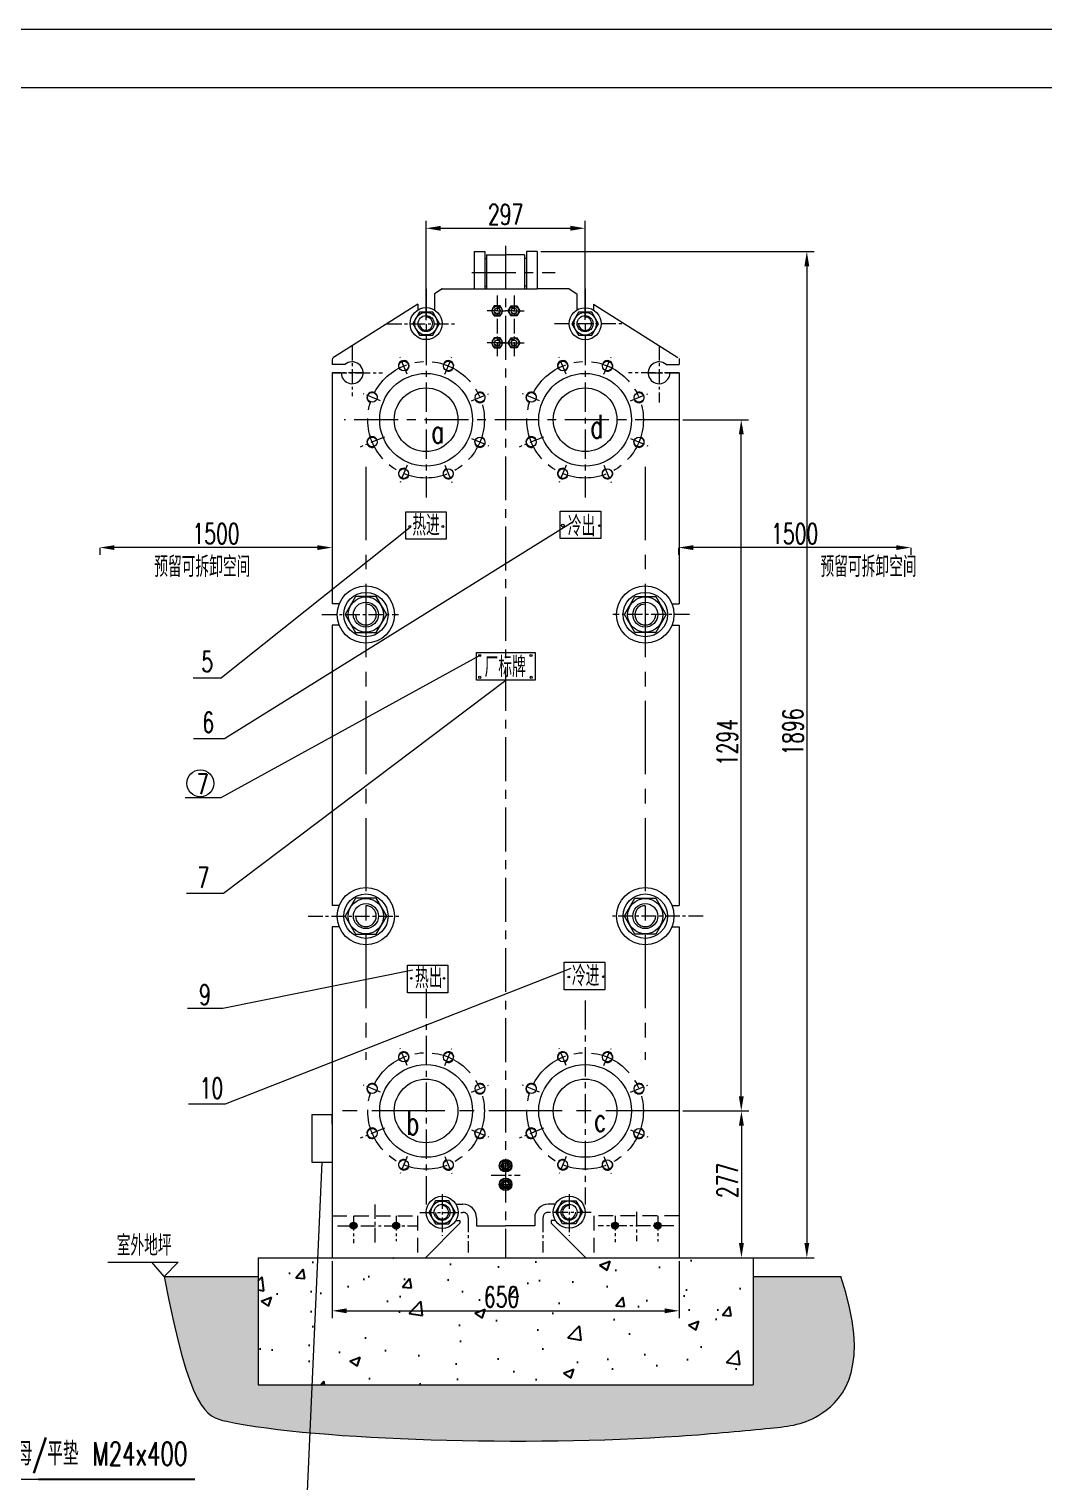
# Model space of a CAD drawing. Header units: millimetres. Extents: x 3341 to 3935, y 1079 to 1499.
# Drawn here: x 3556.7 to 3730.1, y 1250.7 to 1498.9 of the extents above; entities that cross this region are included whole.
import ezdxf

# ---------------------------------------------------------------- set-up
doc = ezdxf.new("R2010")
doc.units = ezdxf.units.MM
doc.linetypes.add('CENTERX2', pattern=[4, 2.5, -0.5, 0.5, -0.5])
doc.linetypes.add('HIDDEN', pattern=[0.375, 0.25, -0.125])
doc.layers.get('DEFPOINTS').update_dxf_attribs({"lineweight": 18})
for name, color, linetype, lineweight, true_color in [('1', 1, 'Continuous', 18, 0xff0000), ('2', 2, 'Continuous', 18, 0xffff00), ('3', 3, 'CENTERX2', 18, 0x00ff00), ('3尺寸线', 2, 'Continuous', 18, 0xffff00), ('5', 6, 'HIDDEN', 18, 0xff00ff)]:
    doc.layers.add(name, color=color, linetype=linetype, lineweight=lineweight, true_color=true_color)
doc.styles.add('HZ', font='txt.shx', dxfattribs={"width": 0.67, "bigfont": 'hztxt.shx'})
doc.styles.add('STYLE1', font='txt.shx', dxfattribs={"width": 0.67, "bigfont": 'hztxt.shx'})
doc.dimstyles.new('STANDARD$0', dxfattribs={"dimtxt": 3.5, "dimasz": 2.5, "dimexe": 1.25, "dimexo": 0.625, "dimtad": 1, "dimdec": 4, "dimdsep": 46, "dimtxsty": 'HZ', "dimcen": 2.5, "dimdle": 5, "dimadec": 0, "dimazin": 0, "dimtfac": 1, "dimtmove": 0, "dimatfit": 3, "dimfxl": 0, "dimtolj": 1, "dimlwd": -1, "dimlwe": -1, "dimarcsym": 0})

# ---------------------------------------------------------------- blocks, each defined once
blk = doc.blocks.new('*D33')
at = {"layer": '2', "color": 0, "transparency": 16777216}
for p, q in [((3644.12, 1460.89), (3690.84, 1460.89)), ((3689.59, 1458.39), (3689.59, 1291.48)), ((3668.46, 1288.98), (3690.84, 1288.98))]:
    blk.add_line(p, q, dxfattribs=at)
for points in [[(3689.17, 1458.39), (3690, 1458.39), (3689.59, 1460.89)], [(3689.17, 1291.48), (3690, 1291.48), (3689.59, 1288.98)]]:
    blk.add_solid(points, dxfattribs=at)
at = {"layer": 'DEFPOINTS', "color": 0, "transparency": 16777216}
for p in [(3643.49, 1460.89), (3667.83, 1288.98), (3689.59, 1288.98)]:
    blk.add_point(p, dxfattribs=at)
at = {"layer": '2', "color": 0, "transparency": 16777216, "insert": (3687.21, 1378.81), "char_height": 3.5, "attachment_point": 5, "rotation": 90, "style": 'HZ'}
blk.add_mtext('\\A1;1896', dxfattribs=at)
blk = doc.blocks.new('*D34')
at = {"layer": '2', "color": 0, "transparency": 16777216}
for p, q in [((3668.37, 1432.16), (3679.63, 1432.16)), ((3678.38, 1316.56), (3678.38, 1429.66)), ((3668.41, 1314.06), (3679.63, 1314.06))]:
    blk.add_line(p, q, dxfattribs=at)
for points in [[(3677.97, 1429.66), (3678.8, 1429.66), (3678.38, 1432.16)], [(3677.97, 1316.56), (3678.8, 1316.56), (3678.38, 1314.06)]]:
    blk.add_solid(points, dxfattribs=at)
at = {"layer": 'DEFPOINTS', "color": 0, "transparency": 16777216}
for p in [(3667.75, 1432.16), (3678.38, 1432.16), (3667.79, 1314.06)]:
    blk.add_point(p, dxfattribs=at)
at = {"layer": '2', "color": 0, "transparency": 16777216, "insert": (3676.01, 1377.02), "char_height": 3.5, "attachment_point": 5, "rotation": 90, "style": 'HZ'}
blk.add_mtext('\\A1;1294', dxfattribs=at)
blk = doc.blocks.new('*D58')
at = {"layer": '2', "color": 0, "transparency": 16777216}
for p, q in [((3608.47, 1288.41), (3608.47, 1278.66)), ((3667.79, 1288.41), (3667.79, 1278.66)), ((3610.97, 1279.91), (3665.29, 1279.91))]:
    blk.add_line(p, q, dxfattribs=at)
for points in [[(3610.97, 1280.32), (3610.97, 1279.49), (3608.47, 1279.91)], [(3665.29, 1280.32), (3665.29, 1279.49), (3667.79, 1279.91)]]:
    blk.add_solid(points, dxfattribs=at)
at = {"layer": 'DEFPOINTS', "color": 0, "transparency": 16777216}
for p in [(3608.47, 1289.04), (3667.79, 1289.04), (3667.79, 1279.91)]:
    blk.add_point(p, dxfattribs=at)
at = {"layer": '2', "color": 0, "transparency": 16777216, "insert": (3637.42, 1282.28), "char_height": 3.5, "attachment_point": 5, "style": 'HZ'}
blk.add_mtext('\\A1;650', dxfattribs=at)
blk = doc.blocks.new('*D46')
at = {"layer": '2', "color": 0, "transparency": 16777216}
for p, q in [((3668.37, 1314.06), (3679.66, 1314.06)), ((3678.41, 1311.56), (3678.41, 1291.48)), ((3668.42, 1288.98), (3679.66, 1288.98))]:
    blk.add_line(p, q, dxfattribs=at)
for points in [[(3677.99, 1311.56), (3678.83, 1311.56), (3678.41, 1314.06)], [(3677.99, 1291.48), (3678.83, 1291.48), (3678.41, 1288.98)]]:
    blk.add_solid(points, dxfattribs=at)
at = {"layer": 'DEFPOINTS', "color": 0, "transparency": 16777216}
for p in [(3667.75, 1314.06), (3667.79, 1288.98), (3678.41, 1288.98)]:
    blk.add_point(p, dxfattribs=at)
at = {"layer": '2', "color": 0, "transparency": 16777216, "insert": (3676.03, 1302.19), "char_height": 3.5, "attachment_point": 5, "rotation": 90, "style": 'HZ'}
blk.add_mtext('\\A1;277', dxfattribs=at)
blk = doc.blocks.new('*D54')
at = {"layer": '2', "color": 0, "transparency": 16777216}
for p, q in [((3568.78, 1410.29), (3568.78, 1409.07)), ((3605.97, 1410.32), (3571.28, 1410.32)), ((3608.47, 1410.29), (3608.47, 1409.07))]:
    blk.add_line(p, q, dxfattribs=at)
for points in [[(3571.28, 1410.73), (3571.28, 1409.9), (3568.78, 1410.32)], [(3605.97, 1410.73), (3605.97, 1409.9), (3608.47, 1410.32)]]:
    blk.add_solid(points, dxfattribs=at)
at = {"layer": 'DEFPOINTS', "color": 0, "transparency": 16777216}
for p in [(3568.78, 1410.92), (3568.78, 1410.32), (3608.47, 1410.92)]:
    blk.add_point(p, dxfattribs=at)
at = {"layer": '2', "color": 0, "transparency": 16777216, "insert": (3588.63, 1412.69), "char_height": 3.5, "attachment_point": 5, "style": 'HZ'}
blk.add_mtext('\\A1;1500', dxfattribs=at)
blk = doc.blocks.new('*D55')
at = {"layer": '2', "color": 0, "transparency": 16777216}
for p, q in [((3667.67, 1410.29), (3667.67, 1409.07)), ((3704.85, 1410.32), (3670.17, 1410.32)), ((3707.35, 1410.29), (3707.35, 1409.07))]:
    blk.add_line(p, q, dxfattribs=at)
for points in [[(3670.17, 1410.73), (3670.17, 1409.9), (3667.67, 1410.32)], [(3704.85, 1410.73), (3704.85, 1409.9), (3707.35, 1410.32)]]:
    blk.add_solid(points, dxfattribs=at)
at = {"layer": 'DEFPOINTS', "color": 0, "transparency": 16777216}
for p in [(3667.67, 1410.92), (3667.67, 1410.32), (3707.35, 1410.92)]:
    blk.add_point(p, dxfattribs=at)
at = {"layer": '2', "color": 0, "transparency": 16777216, "insert": (3687.51, 1412.69), "char_height": 3.5, "attachment_point": 5, "style": 'HZ'}
blk.add_mtext('\\A1;1500', dxfattribs=at)
blk = doc.blocks.new('*D56')
at = {"layer": '2', "color": 0, "transparency": 16777216}
for p, q in [((3624.52, 1449.2), (3624.52, 1466.13)), ((3627.02, 1464.88), (3649.2, 1464.88)), ((3651.7, 1449.21), (3651.69, 1466.13))]:
    blk.add_line(p, q, dxfattribs=at)
for points in [[(3627.02, 1465.29), (3627.02, 1464.46), (3624.52, 1464.88)], [(3649.2, 1465.3), (3649.2, 1464.47), (3651.7, 1464.88)]]:
    blk.add_solid(points, dxfattribs=at)
at = {"layer": 'DEFPOINTS', "color": 0, "transparency": 16777216}
for p in [(3651.7, 1464.88), (3624.52, 1448.58), (3651.7, 1448.58)]:
    blk.add_point(p, dxfattribs=at)
at = {"layer": '2', "color": 0, "transparency": 16777216, "insert": (3638.11, 1467.25), "char_height": 3.5, "attachment_point": 5, "rotation": 0.012, "style": 'HZ'}
blk.add_mtext('\\A1;297', dxfattribs=at)

msp = doc.modelspace()

# ---------------------------------------------------------------- hatches: boundary and pattern name
h = msp.add_hatch()
h.set_pattern_fill('AR-CONC', color=256, scale=0.1, style=0)
h.set_pattern_definition([(50, (3827.877, 645.476), (18.21847, -1.5939), [1.905, -20.955]), (355, (3827.877, 645.476), (-3.5243, 19.10566), [1.524, -16.764]), (100.451, (3829.395, 645.343), (14.69425, 17.51167), [1.619, -17.809]), (46.1842, (3827.877, 650.556), (27.1079, -4.2042), [2.8575, -31.4325]), (96.6356, (3830.136, 650.205), (23.7404, 24.7426), [2.4285, -26.7135]), (351.184, (3827.877, 650.556), (23.7405, 24.7425), [2.286, -25.146]), (21, (3830.417, 649.286), (15.1615, -10.22655), [1.905, -20.955]), (326, (3830.417, 649.286), (6.1802, 18.4188), [1.524, -16.764]), (71.4514, (3831.68, 648.433), (21.34165, 8.1923), [1.619, -17.809]), (37.5, (3827.877, 645.4756), (0.30886, 8.455504), [0, -16.5608, 0, -17.018, 0, -16.8275]), (7.5, (3827.877, 645.476), (6.68197, 10.01806), [0, -9.7028, 0, -16.1798, 0, -6.4135]), (327.5, (3822.213, 645.4756), (13.55906, -0.572874), [0, -6.35, 0, -19.812, 0, -26.289]), (317.5, (3819.673, 645.476), (14.81292, 2.54265), [0, -8.255, 0, -13.1572, 0, -18.669])])
h.paths.add_polyline_path([(3655.43131, 1288.98762), (3655.21651, 1288.91577), (3655.24416, 1288.98762), (3595.83006, 1288.98762), (3595.83006, 1267.28723), (3680.38964, 1267.28723), (3680.38964, 1288.98762)])
h.paths.add_polyline_path([(3633.61676, 1284.90608), (3641.22926, 1284.90608), (3641.22926, 1279.65608), (3633.61676, 1279.65608)], flags=24)
at = {"layer": '2'}
h = msp.add_hatch(dxfattribs=at)
h.set_pattern_fill('AR-SAND', color=256, scale=0.05, style=0)
h.set_pattern_definition([(37.5, (3827.877, 645.4756), (-0.0800016, 2.447066), [0, -1.9304, 0, -2.159, 0, -2.06375]), (7.5, (3827.877, 645.4756), (2.247616, 3.584126), [0, -1.0414, 0, -1.7399, 0, -0.66675]), (327.5, (3826.3148, 645.4756), (3.954962, 0.007186), [0, -0.635, 0, -2.286, 0, -2.9845]), (317.5, (3826.3148, 645.4756), (3.817782, 1.114647), [0, -0.3175, 0, -1.4986, 0, -1.7145])])
edge = h.paths.add_edge_path(flags=0)
edge.add_spline(control_points=[(3579.74934, 1285.77809), (3584.25358, 1262.6585), (3598.2721, 1257.91886), (3650.38351, 1256.54642), (3683.45679, 1259.89486), (3692.54648, 1260.73482), (3700.54888, 1270.51979), (3695.40255, 1285.77809)], knot_values=[0, 0, 0, 0, 18.615286243, 101.525525856, 120.876659928, 136.210085707, 156.249566949, 156.249566949, 156.249566949, 156.249566949], weights=[1, 1, 1, 1, 1, 1, 1, 1], degree=3, periodic=0)
edge.add_line((3695.40255, 1285.77809), (3680.38964, 1285.77809))
edge.add_line((3680.38964, 1285.77809), (3680.38964, 1267.28723))
edge.add_line((3680.38964, 1267.28723), (3595.83006, 1267.28723))
edge.add_line((3595.83006, 1267.28723), (3595.83006, 1285.77809))
edge.add_line((3595.83006, 1285.77809), (3579.74934, 1285.77809))

# ---------------------------------------------------------------- linework, layer by layer
for p, q in [((3558.27751, 1251.15251), (3568.60428, 1251.15251)), ((3568.60428, 1251.15251), (3584.98539, 1251.15251))]:
    msp.add_line(p, q)
at = {"layer": '1'}
for p, q in [((3366.4284, 1488.91997), (3925.4284, 1488.91997)), ((3632.72905, 1460.88822), (3632.72905, 1454.50422)), ((3632.72905, 1460.88822), (3634.55305, 1460.88822)), ((3634.55305, 1460.88822), (3634.55305, 1454.50422)), ((3634.87225, 1460.34102), (3634.87225, 1454.50422)), ((3634.87225, 1460.34102), (3638.10985, 1460.34102)), ((3641.34745, 1460.34102), (3638.10985, 1460.34102)), ((3641.34745, 1460.34102), (3641.34745, 1454.50422)), ((3641.66665, 1460.88822), (3641.66665, 1454.50422)), ((3643.49065, 1460.88822), (3641.66665, 1460.88822)), ((3643.49065, 1460.88822), (3643.49065, 1454.50422)), ((3634.55305, 1459.70262), (3634.87225, 1459.70262)), ((3641.66665, 1459.70262), (3641.34745, 1459.70262)), ((3634.55305, 1454.96022), (3634.87225, 1454.96022)), ((3641.66665, 1454.96022), (3641.34745, 1454.96022)), ((3627.25705, 1454.50422), (3625.93465, 1453.6697)), ((3625.93465, 1453.6697), (3625.93465, 1450.92317)), ((3627.25705, 1454.50422), (3632.72905, 1454.50422)), ((3627.25705, 1454.50422), (3643.49065, 1454.50422)), ((3648.96265, 1454.50422), (3643.49065, 1454.50422)), ((3648.96265, 1454.50422), (3643.49065, 1454.50422)), ((3648.96265, 1454.50422), (3650.28505, 1453.6697)), ((3650.28505, 1453.6697), (3650.28505, 1450.91747)), ((3623.10745, 1451.88554), (3608.68249, 1442.78241)), ((3623.10745, 1451.88554), (3623.10745, 1450.92317)), ((3650.28505, 1451.87984), (3650.28505, 1450.91747)), ((3653.11225, 1451.88554), (3667.53721, 1442.78241)), ((3653.11225, 1451.88554), (3653.11225, 1450.91747)), ((3608.46985, 1442.39678), (3608.46985, 1441.66007)), ((3667.74985, 1442.64822), (3667.74985, 1441.66007)), ((3608.46985, 1441.66007), (3608.46985, 1441.59942)), ((3610.66627, 1441.59942), (3608.46985, 1441.59942)), ((3608.46985, 1440.18582), (3608.46985, 1400.69946)), ((3610.02025, 1440.18582), (3608.46985, 1440.18582)), ((3610.02025, 1440.18582), (3608.46985, 1440.18582)), ((3665.55343, 1441.59942), (3667.74985, 1441.59942)), ((3666.19945, 1440.18582), (3667.74985, 1440.18582)), ((3666.19945, 1440.18582), (3667.74985, 1440.18582)), ((3667.74985, 1441.66007), (3667.74985, 1441.59942)), ((3667.74985, 1440.18582), (3667.74985, 1400.69946)), ((3609.69434, 1400.69946), (3608.46985, 1400.69946)), ((3666.52536, 1400.69946), (3667.74985, 1400.69946)), ((3608.46985, 1397.04498), (3608.46985, 1349.17146)), ((3609.69434, 1397.04498), (3608.46985, 1397.04498)), ((3666.52536, 1397.04498), (3667.74985, 1397.04498)), ((3667.74985, 1397.04498), (3667.74985, 1349.17146)), ((3609.69434, 1349.17146), (3608.46985, 1349.17146)), ((3666.52536, 1349.17146), (3667.74985, 1349.17146)), ((3608.46985, 1345.51698), (3608.46985, 1288.97622)), ((3609.69434, 1345.51698), (3608.46985, 1345.51698)), ((3666.52536, 1345.51698), (3667.74985, 1345.51698)), ((3667.74985, 1345.51698), (3667.74985, 1288.97622)), ((3667.74985, 1345.51698), (3667.74985, 1343.54274)), ((3604.99635, 1313.43869), (3608.46985, 1313.43869)), ((3604.99635, 1313.43869), (3604.99635, 1305.32414)), ((3604.99635, 1305.32414), (3608.46985, 1305.32414)), ((3629.604, 1298.14752), (3630.81955, 1298.14752)), ((3646.61292, 1298.14752), (3645.41155, 1298.14752)), ((3624.42223, 1288.97622), (3630.31795, 1294.87195)), ((3629.604, 1295.32032), (3630.31795, 1295.32032)), ((3630.31795, 1295.32032), (3630.31795, 1294.87195)), ((3633.14515, 1295.82192), (3633.14515, 1294.45392)), ((3633.14515, 1294.45392), (3638.11555, 1294.45392)), ((3643.08595, 1294.45392), (3638.11555, 1294.45392)), ((3643.08595, 1295.82192), (3643.08595, 1294.45392)), ((3646.63407, 1295.32032), (3645.91315, 1295.32032)), ((3645.91315, 1295.32032), (3645.91315, 1294.87195)), ((3651.80887, 1288.97622), (3645.91315, 1294.87195)), ((3595.83006, 1288.98762), (3680.38964, 1288.98762)), ((3595.83006, 1288.98762), (3595.83006, 1267.28723)), ((3655.3463, 1288.95918), (3655.21641, 1288.91573)), ((3655.23326, 1288.95929), (3655.21656, 1288.9159)), ((3680.38964, 1288.98762), (3680.38964, 1267.28723)), ((3579.74934, 1285.77809), (3595.83006, 1285.77809)), ((3680.38964, 1285.77809), (3695.40255, 1285.77809)), ((3595.83006, 1267.28723), (3680.38964, 1267.28723))]:
    msp.add_line(p, q, dxfattribs=at)
at = {"layer": '1', "ltscale": 200}
msp.add_line((3608.46985, 1311.77882), (3608.46985, 1313.42312), dxfattribs=at)
at = {"layer": '1'}
for points in [[(3623.38151, 1450.55567), (3622.24196, 1448.58192), (3623.38151, 1446.60817), (3625.66059, 1446.60817), (3626.80014, 1448.58192), (3625.66059, 1450.55567)], [(3636.17972, 1451.60712), (3635.68724, 1450.75412), (3636.17972, 1449.90112), (3637.16468, 1449.90112), (3637.65716, 1450.75412), (3637.16468, 1451.60712)], [(3640.04001, 1451.60707), (3640.53246, 1450.75405), (3640.03996, 1449.90107), (3639.055, 1449.9011), (3638.56254, 1450.75411), (3639.05505, 1451.6071)], [(3650.55911, 1450.54997), (3649.41956, 1448.57622), (3650.55911, 1446.60247), (3652.83819, 1446.60247), (3653.97774, 1448.57622), (3652.83819, 1450.54997)], [(3636.17972, 1446.14602), (3635.68724, 1445.29302), (3636.17972, 1444.44002), (3637.16468, 1444.44002), (3637.65716, 1445.29302), (3637.16468, 1446.14602)], [(3640.03985, 1446.14597), (3640.53231, 1445.29295), (3640.0398, 1444.43997), (3639.05484, 1444.43999), (3638.56239, 1445.29301), (3639.05489, 1446.146)], [(3621.04074, 1416.44924), (3627.98264, 1416.44924), (3627.98264, 1411.75825), (3621.04074, 1411.75825)], [(3647.44515, 1416.54443), (3654.38705, 1416.54443), (3654.38705, 1411.85343), (3647.44515, 1411.85343)], [(3612.45982, 1401.95155), (3610.68196, 1398.87222), (3612.45982, 1395.79289), (3616.01552, 1395.79289), (3617.79338, 1398.87222), (3616.01552, 1401.95155)], [(3663.75988, 1401.95155), (3665.53774, 1398.87222), (3663.75988, 1395.79289), (3660.20418, 1395.79289), (3658.42633, 1398.87222), (3660.20418, 1401.95155)], [(3633.16522, 1392.41618), (3643.16664, 1392.41618), (3643.16664, 1387.67832), (3633.16522, 1387.67832)], [(3612.45982, 1350.42355), (3610.68196, 1347.34422), (3612.45982, 1344.26489), (3616.01552, 1344.26489), (3617.79338, 1347.34422), (3616.01552, 1350.42355)], [(3663.75988, 1350.42355), (3665.53774, 1347.34422), (3663.75988, 1344.26489), (3660.20418, 1344.26489), (3658.42633, 1347.34422), (3660.20418, 1350.42355)], [(3621.32257, 1338.95587), (3628.26447, 1338.95587), (3628.26447, 1334.26488), (3621.32257, 1334.26488)], [(3648.12808, 1339.46362), (3655.06998, 1339.46362), (3655.06998, 1334.77262), (3648.12808, 1334.77262)], [(3638.52293, 1303.99068), (3638.93601, 1304.70616), (3638.52293, 1305.42163), (3637.69677, 1305.42163), (3637.28369, 1304.70616), (3637.69677, 1303.99068)], [(3638.52293, 1302.23376), (3638.93601, 1301.51829), (3638.52293, 1300.80281), (3637.69677, 1300.80281), (3637.28369, 1301.51829), (3637.69677, 1302.23376)], [(3626.12321, 1298.70767), (3624.98366, 1296.73392), (3626.12321, 1294.76017), (3628.40229, 1294.76017), (3629.54184, 1296.73392), (3628.40229, 1298.70767)], [(3650.10101, 1298.72702), (3651.24374, 1296.75512), (3650.10738, 1294.77953), (3647.8283, 1294.77585), (3646.68557, 1296.74776), (3647.82193, 1298.72334)], [(3611.88994, 1294.84411), (3611.66203, 1294.44936), (3611.88994, 1294.05461), (3612.34576, 1294.05461), (3612.57367, 1294.44936), (3612.34576, 1294.84411)], [(3619.64176, 1294.84411), (3619.86967, 1294.44936), (3619.64176, 1294.05461), (3619.18594, 1294.05461), (3618.95803, 1294.44936), (3619.18594, 1294.84411)], [(3656.58911, 1294.85485), (3656.36143, 1294.45997), (3656.58957, 1294.06536), (3657.04539, 1294.06562), (3657.27307, 1294.4605), (3657.04493, 1294.85512)], [(3664.34093, 1294.85936), (3664.56907, 1294.46475), (3664.34139, 1294.06986), (3663.88557, 1294.0696), (3663.65743, 1294.46422), (3663.88511, 1294.8591)]]:
    msp.add_lwpolyline(points, close=True, dxfattribs=at)
for centre, radius in [((3624.52105, 1448.58192), 2.73491), ((3624.52105, 1448.58192), 1.93491), ((3624.52105, 1448.58192), 1.36745), ((3636.6722, 1450.75412), 0.853), ((3636.6722, 1450.75412), 0.48955), ((3639.5475, 1450.75408), 0.853), ((3639.5475, 1450.75408), 0.48955), ((3651.69865, 1448.57622), 2.73491), ((3651.69865, 1448.57622), 1.93491), ((3651.69865, 1448.57622), 1.36745), ((3636.6722, 1445.29302), 0.853), ((3636.6722, 1445.29302), 0.48955), ((3639.54735, 1445.29298), 0.853), ((3639.54735, 1445.29298), 0.48955), ((3624.52105, 1432.16022), 7.92252), ((3620.70989, 1441.36117), 0.82992), ((3628.33221, 1441.36117), 0.82992), ((3651.69865, 1432.16022), 7.92252), ((3647.88749, 1441.36117), 0.82992), ((3655.50981, 1441.36117), 0.82992), ((3624.52105, 1432.16022), 5.43949), ((3651.69865, 1432.16022), 5.43949), ((3615.3201, 1435.97138), 0.82992), ((3633.722, 1435.97138), 0.82992), ((3642.4977, 1435.97138), 0.82992), ((3660.8996, 1435.97138), 0.82992), ((3615.3201, 1428.34906), 0.82992), ((3633.722, 1428.34906), 0.82992), ((3642.4977, 1428.34906), 0.82992), ((3660.8996, 1428.34906), 0.82992), ((3620.70989, 1422.95927), 0.82992), ((3628.33221, 1422.95927), 0.82992), ((3647.88749, 1422.95927), 0.82992), ((3655.50981, 1422.95927), 0.82992), ((3614.23767, 1398.87222), 4.897), ((3614.23767, 1398.87222), 3.79288), ((3661.98203, 1398.87222), 4.897), ((3661.98203, 1398.87222), 3.79288), ((3614.23767, 1398.87222), 3.01874), ((3614.23767, 1398.87222), 2.13342), ((3661.98203, 1398.87222), 3.01874), ((3661.98203, 1398.87222), 2.13342), ((3614.23767, 1347.34422), 4.897), ((3614.23767, 1347.34422), 3.79288), ((3661.98203, 1347.34422), 4.897), ((3661.98203, 1347.34422), 3.79288), ((3614.23767, 1347.34422), 3.01874), ((3614.23767, 1347.34422), 2.13342), ((3661.98203, 1347.34422), 3.01874), ((3661.98203, 1347.34422), 2.13342), ((3620.70989, 1323.25717), 0.82992), ((3628.33221, 1323.25717), 0.82992), ((3647.88749, 1323.25717), 0.82992), ((3655.50981, 1323.25717), 0.82992), ((3624.52105, 1314.05622), 7.92252), ((3651.69865, 1314.05622), 7.92252), ((3615.3201, 1317.86738), 0.82992), ((3624.52105, 1314.05622), 5.43949), ((3633.722, 1317.86738), 0.82992), ((3642.4977, 1317.86738), 0.82992), ((3651.69865, 1314.05622), 5.43949), ((3660.8996, 1317.86738), 0.82992), ((3615.3201, 1310.24506), 0.82992), ((3633.722, 1310.24506), 0.82992), ((3642.4977, 1310.24506), 0.82992), ((3660.8996, 1310.24506), 0.82992), ((3620.70989, 1304.85527), 0.82992), ((3628.33221, 1304.85527), 0.82992), ((3638.10985, 1304.70822), 1.07444), ((3638.10985, 1304.70616), 0.99139), ((3638.10985, 1304.70616), 0.7014), ((3638.10985, 1304.70616), 0.4957), ((3647.88749, 1304.85527), 0.82992), ((3655.50981, 1304.85527), 0.82992), ((3638.10985, 1301.51622), 1.07444), ((3638.10985, 1301.51829), 0.99139), ((3638.10985, 1301.51829), 0.7014), ((3638.10985, 1301.51829), 0.4957), ((3627.26275, 1296.73392), 2.73491), ((3627.26275, 1296.73392), 1.93491), ((3648.96466, 1296.75144), 2.73491), ((3648.96466, 1296.75144), 1.93491), ((3627.26275, 1296.73392), 1.36745), ((3648.96466, 1296.75144), 1.36745), ((3612.11785, 1294.44822), 0.5928), ((3612.11785, 1294.44936), 0.54698), ((3612.11785, 1294.44936), 0.38698), ((3612.11785, 1294.44936), 0.27349), ((3619.41385, 1294.44822), 0.5928), ((3619.41385, 1294.44936), 0.54698), ((3619.41385, 1294.44936), 0.38698), ((3619.41385, 1294.44936), 0.27349), ((3656.81725, 1294.4591), 0.5928), ((3656.81725, 1294.46024), 0.54698), ((3656.81725, 1294.46024), 0.38698), ((3656.81725, 1294.46024), 0.27349), ((3664.11325, 1294.46334), 0.5928), ((3664.11325, 1294.46448), 0.54698), ((3664.11325, 1294.46448), 0.38698), ((3664.11325, 1294.46448), 0.27349)]:
    msp.add_circle(centre, radius, dxfattribs=at)
for centre, radius, start, end in [((3627.3889, 1454.04822), 0.456, 90, 122.2547105), ((3648.8308, 1454.04822), 0.456, 57.7452895, 90), ((3648.8308, 1454.04822), 0.456, 57.7452895, 90), ((3636.6722, 1450.75412), 0.55527, 180, 90), ((3639.5475, 1450.75408), 0.55527, 89.9983921, 359.9983921), ((3636.6722, 1445.29302), 0.55527, 180, 90), ((3639.54735, 1445.29298), 0.55527, 89.9983921, 359.9983921), ((3608.92585, 1442.39678), 0.456, 122.2547105, 180), ((3611.88985, 1440.18582), 1.8696, 180, 130.8786351), ((3664.32985, 1440.18582), 1.8696, 49.1213649, 0), ((3630.81955, 1295.82192), 2.3256, 0, 90), ((3645.41155, 1295.82192), 2.3256, 90, 180)]:
    msp.add_arc(centre, radius, start, end, dxfattribs=at)
at = {"layer": '2'}
for p, q in [((3636.78737, 1450.75412), (3634.94739, 1450.75412)), ((3636.78737, 1450.75412), (3638.10985, 1450.75412)), ((3639.43233, 1450.75412), (3638.10985, 1450.75412)), ((3639.43233, 1450.75412), (3641.27231, 1450.75412)), ((3639.43233, 1450.75408), (3641.27231, 1450.75403)), ((3638.10977, 1445.29302), (3634.94739, 1445.29302)), ((3636.78737, 1445.28212), (3634.94739, 1445.28212)), ((3636.78737, 1445.29302), (3638.10985, 1445.29302)), ((3638.10993, 1445.29302), (3641.27231, 1445.29302)), ((3639.43217, 1445.28208), (3641.27216, 1445.28203)), ((3639.43233, 1445.28212), (3641.27231, 1445.28212)), ((3621.80802, 1413.75418), (3589.57815, 1388.04093)), ((3649.65854, 1414.73481), (3590.06899, 1377.62553)), ((3633.70231, 1391.88192), (3589.42638, 1367.53627)), ((3584.74281, 1388.04093), (3589.57815, 1388.04093)), ((3589.88428, 1351.26685), (3638.16593, 1387.67832)), ((3590.06899, 1377.62553), (3584.80335, 1377.62553)), ((3589.42638, 1367.53627), (3583.37535, 1367.53627)), ((3583.55753, 1351.26685), (3589.88428, 1351.26685)), ((3622.24961, 1338.14154), (3589.79657, 1331.53493)), ((3590.25446, 1315.26552), (3649.32933, 1338.44791)), ((3589.79657, 1331.53493), (3583.74553, 1331.53493)), ((3583.92772, 1315.26552), (3590.25446, 1315.26552)), ((3570.14182, 1288.21173), (3582.17208, 1288.21173)), ((3579.74934, 1285.77809), (3577.68192, 1288.21173)), ((3582.17208, 1288.21173), (3579.74934, 1285.77809)), ((3539.11447, 1251.15251), (3558.27751, 1251.15251))]:
    msp.add_line(p, q, dxfattribs=at)
at = {"layer": '2', "ltscale": 0.5}
msp.add_line((3606.7331, 1305.32414), (3602.38327, 1207.97824), dxfattribs=at)
at = {"layer": '2'}
for centre, radius in [((3621.73844, 1413.91417), 0.17016), ((3627.40259, 1413.91417), 0.17016), ((3647.88507, 1414.07172), 0.24311), ((3654.14211, 1414.06392), 0.14052), ((3633.70231, 1391.88192), 0.19212), ((3642.45417, 1391.88192), 0.19212), ((3633.70231, 1388.13377), 0.19212), ((3642.47992, 1388.13377), 0.19212), ((3585.94221, 1370.03481), 2.30763), ((3622.01408, 1336.72598), 0.14052), ((3627.57296, 1336.72598), 0.14052), ((3648.9095, 1336.94302), 0.14052), ((3654.82504, 1336.98311), 0.14052)]:
    msp.add_circle(centre, radius, dxfattribs=at)
for centre, radius, start, end in [((3636.6722, 1450.75412), 0.55527, 180, 90), ((3639.5475, 1450.75408), 0.55527, 89.9983921, 359.9983921), ((3624.52105, 1448.58192), 1.14039, 180, 90), ((3651.69865, 1448.57622), 1.14039, 180, 90), ((3636.6722, 1445.29302), 0.55527, 180, 90), ((3639.54735, 1445.29298), 0.55527, 89.9983921, 359.9983921), ((3620.70989, 1441.36117), 0.91291, 292.5, 205.1269769), ((3628.33221, 1441.36117), 0.91291, 247.5, 160.1269769), ((3647.88749, 1441.36117), 0.91291, 292.5, 205.1269769), ((3655.50981, 1441.36117), 0.91291, 247.5, 160.1269769), ((3615.3201, 1435.97138), 0.91291, 337.5, 250.1269769), ((3633.722, 1435.97138), 0.91291, 202.5, 115.1269769), ((3642.4977, 1435.97138), 0.91291, 337.5, 250.1269769), ((3660.8996, 1435.97138), 0.91291, 202.5, 115.1269769), ((3615.3201, 1428.34906), 0.91291, 22.5, 295.1269769), ((3633.722, 1428.34906), 0.91291, 157.5, 70.1269769), ((3642.4977, 1428.34906), 0.91291, 22.5, 295.1269769), ((3660.8996, 1428.34906), 0.91291, 157.5, 70.1269769), ((3620.70989, 1422.95927), 0.91291, 67.5, 340.1269769), ((3628.33221, 1422.95927), 0.91291, 112.5, 25.1269769), ((3647.88749, 1422.95927), 0.91291, 67.5, 340.1269769), ((3655.50981, 1422.95927), 0.91291, 112.5, 25.1269769), ((3614.23767, 1398.87222), 1.77917, 180, 90), ((3661.98203, 1398.87222), 1.77917, 90, 0), ((3614.23767, 1347.34422), 1.77917, 180, 90), ((3661.98203, 1347.34422), 1.77917, 90, 0), ((3620.70989, 1323.25717), 0.91291, 292.5, 205.1269769), ((3628.33221, 1323.25717), 0.91291, 247.5, 160.1269769), ((3647.88749, 1323.25717), 0.91291, 292.5, 205.1269769), ((3655.50981, 1323.25717), 0.91291, 247.5, 160.1269769), ((3615.3201, 1317.86738), 0.91291, 337.5, 250.1269769), ((3633.722, 1317.86738), 0.91291, 202.5, 115.1269769), ((3642.4977, 1317.86738), 0.91291, 337.5, 250.1269769), ((3660.8996, 1317.86738), 0.91291, 202.5, 115.1269769), ((3615.3201, 1310.24506), 0.91291, 22.5, 295.1269769), ((3633.722, 1310.24506), 0.91291, 157.5, 70.1269769), ((3642.4977, 1310.24506), 0.91291, 22.5, 295.1269769), ((3660.8996, 1310.24506), 0.91291, 157.5, 70.1269769), ((3620.70989, 1304.85527), 0.91291, 67.5, 340.1269769), ((3628.33221, 1304.85527), 0.91291, 112.5, 25.1269769), ((3638.10985, 1304.70616), 0.41339, 0, 270), ((3647.88749, 1304.85527), 0.91291, 67.5, 340.1269769), ((3655.50981, 1304.85527), 0.91291, 112.5, 25.1269769), ((3638.10985, 1301.51829), 0.41339, 90, 0), ((3627.26275, 1296.73392), 1.14039, 180, 90), ((3648.96466, 1296.75144), 1.14039, 90.0924871, 0.0924871), ((3612.11785, 1294.44936), 0.22808, 180, 90), ((3619.41385, 1294.44936), 0.22808, 90, 360), ((3656.81725, 1294.46024), 0.22808, 180.0333212, 90.0333212), ((3664.11325, 1294.46448), 0.22808, 90.0333212, 0.0333212)]:
    msp.add_arc(centre, radius, start, end, dxfattribs=at)
msp.add_open_spline([(3579.74934, 1285.77809), (3584.25358, 1262.6585), (3598.2721, 1257.91886), (3650.38351, 1256.54642), (3683.45679, 1259.89486), (3692.54648, 1260.73482), (3700.54888, 1270.51979), (3695.40255, 1285.77809)], degree=3, knots=[0, 0, 0, 0, 1154.090119124, 6294.26830734, 7493.978713889, 8444.603644004, 9686.989444168, 9686.989444168, 9686.989444168, 9686.989444168], dxfattribs=at)
at = {"layer": '3', "ltscale": 3}
for p, q in [((3638.10985, 1461.89929), (3638.10985, 1288.97622)), ((3632.3345, 1457.33142), (3646.58336, 1457.33142)), ((3667.74985, 1432.16022), (3610.51072, 1432.16022)), ((3612.66483, 1294.44936), (3611.57087, 1294.44936)), ((3618.86687, 1294.44936), (3619.96083, 1294.44936))]:
    msp.add_line(p, q, dxfattribs=at)
at = {"layer": '3', "ltscale": 2}
for p, q in [((3624.52105, 1454.50422), (3624.52105, 1418.89924)), ((3651.69865, 1454.50422), (3651.69865, 1418.89924)), ((3624.52105, 1334.89826), (3624.52105, 1298.09622)), ((3651.69865, 1332.95256), (3651.69865, 1298.09622))]:
    msp.add_line(p, q, dxfattribs=at)
at = {"layer": '3'}
for p, q in [((3636.6722, 1453.40582), (3636.6722, 1443.01302)), ((3639.5475, 1453.40582), (3639.5475, 1443.01302)), ((3617.86345, 1448.57622), (3629.83282, 1448.57622)), ((3646.45652, 1448.58192), (3658.34722, 1448.58192)), ((3611.88985, 1444.80647), (3611.88985, 1436.18158)), ((3621.29702, 1439.94373), (3620.09076, 1442.85589)), ((3627.74509, 1439.94373), (3628.95134, 1442.85589)), ((3648.47462, 1439.94373), (3647.26836, 1442.85589)), ((3654.92269, 1439.94373), (3656.12894, 1442.85589)), ((3664.32985, 1444.80647), (3664.32985, 1435.09135)), ((3608.46985, 1440.18582), (3617.08056, 1440.18582)), ((3613.75945, 1440.18582), (3608.46985, 1440.18582)), ((3667.74985, 1440.18582), (3659.13914, 1440.18582)), ((3662.46025, 1440.18582), (3667.74985, 1440.18582)), ((3616.73754, 1435.38426), (3613.82538, 1436.59051)), ((3632.30456, 1435.38426), (3635.21672, 1436.59051)), ((3643.91514, 1435.38426), (3641.00298, 1436.59051)), ((3659.48216, 1435.38426), (3662.39432, 1436.59051)), ((3617.40022, 1429.21068), (3613.23998, 1427.48745)), ((3632.30456, 1428.93619), (3635.21672, 1427.72993)), ((3644.57782, 1429.21068), (3640.41758, 1427.48745)), ((3659.48216, 1428.93619), (3662.39432, 1427.72993)), ((3621.29702, 1424.37671), (3620.09076, 1421.46455)), ((3627.74509, 1424.37671), (3628.95134, 1421.46455)), ((3648.47462, 1424.37671), (3647.26836, 1421.46455)), ((3654.92269, 1424.37671), (3656.12894, 1421.46455)), ((3606.70611, 1398.87222), (3619.79012, 1398.87222)), ((3669.51359, 1398.87222), (3656.42958, 1398.87222)), ((3604.35829, 1347.34422), (3620.13865, 1347.34422)), ((3671.86141, 1347.34422), (3656.08106, 1347.34422)), ((3621.29702, 1321.83973), (3620.09076, 1324.75189)), ((3627.74509, 1321.83973), (3628.95134, 1324.75189)), ((3648.47462, 1321.83973), (3647.26836, 1324.75189)), ((3654.92269, 1321.83973), (3656.12894, 1324.75189)), ((3616.73754, 1317.28026), (3613.82538, 1318.48651)), ((3632.30456, 1317.28026), (3635.21672, 1318.48651)), ((3643.91514, 1317.28026), (3641.00298, 1318.48651)), ((3659.48216, 1317.28026), (3662.39432, 1318.48651)), ((3617.40022, 1311.10668), (3613.23998, 1309.38345)), ((3632.30456, 1310.83219), (3635.21672, 1309.62593)), ((3644.57782, 1311.10668), (3640.41758, 1309.38345)), ((3659.48216, 1310.83219), (3662.39432, 1309.62593)), ((3621.29702, 1306.27271), (3620.09076, 1303.36055)), ((3627.74509, 1306.27271), (3628.95134, 1303.36055)), ((3648.47462, 1306.27271), (3647.26836, 1303.36055)), ((3654.92269, 1306.27271), (3656.12894, 1303.36055)), ((3637.11846, 1304.70616), (3639.10124, 1304.70616)), ((3635.63389, 1303.11222), (3640.60254, 1303.11222)), ((3637.11846, 1301.51829), (3639.10124, 1301.51829)), ((3627.26275, 1299.83796), (3627.26275, 1292.72875)), ((3648.96835, 1299.83796), (3648.96835, 1292.72875)), ((3612.11785, 1296.13862), (3612.11785, 1291.44006)), ((3615.76585, 1298.09622), (3615.76585, 1291.31103)), ((3619.41385, 1296.13862), (3619.41385, 1291.82717)), ((3623.4687, 1296.72822), (3630.81385, 1296.72822)), ((3652.7567, 1296.73392), (3645.41155, 1296.73392)), ((3656.81627, 1296.1495), (3656.81889, 1291.64059)), ((3660.45385, 1296.80198), (3660.45385, 1291.83411)), ((3664.10185, 1296.15374), (3664.10185, 1291.7696)), ((3609.36769, 1294.44822), (3623.06185, 1294.44822)), ((3631.73155, 1295.82192), (3631.73155, 1289.89392)), ((3644.49955, 1295.82192), (3644.49955, 1289.89392)), ((3666.85442, 1294.44822), (3653.93751, 1294.44822))]:
    msp.add_line(p, q, dxfattribs=at)
at = {"layer": '3', "ltscale": 5}
for p, q in [((3614.23767, 1424.10768), (3614.23767, 1322.77014)), ((3661.98203, 1424.10768), (3661.98203, 1322.77014)), ((3667.74985, 1314.05622), (3608.46985, 1314.05622))]:
    msp.add_line(p, q, dxfattribs=at)
at = {"layer": '3', "ltscale": 3}
for centre in [(3624.52105, 1432.16022), (3651.69865, 1432.16022), (3624.52105, 1314.05622), (3651.69865, 1314.05622)]:
    msp.add_circle(centre, 9.95904, dxfattribs=at)
for centre, start, end in [((3630.81955, 1295.82192), 0, 90), ((3645.41155, 1295.82192), 90, 180)]:
    msp.add_arc(centre, 0.912, start, end, dxfattribs=at)
at = {"layer": '3尺寸线'}
msp.add_lwpolyline([(3935.4284, 1078.91997), (3341.4284, 1078.91997), (3341.4284, 1498.91997), (3935.4284, 1498.91997)], close=True, dxfattribs=at)
at = {"layer": '5', "color": 5, "ltscale": 10}
for p, q in [((3608.46985, 1296.13862), (3623.06185, 1296.13862)), ((3623.06185, 1296.13862), (3623.06602, 1288.96747)), ((3667.74985, 1296.15586), (3653.16827, 1296.14738)), ((3653.16827, 1296.14738), (3653.17243, 1288.98498))]:
    msp.add_line(p, q, dxfattribs=at)

# ---------------------------------------------------------------- texts
at = {"layer": '2', "attachment_point": 7}
for s, insert, char_height, width, style in [('\\T1;d', (3652.61807, 1429.00955), 4, 6.8914286, 'HZ'), ('\\T1;a', (3625.42378, 1428.16594), 4, 6.7957143, 'HZ'), ('\\T1;热进', (3622.17095, 1412.3478), 3.5, 7.093625, 'HZ'), ('\\T1;冷出', (3648.74791, 1412.2385), 3.5, 7.035, 'HZ'), ('\\T1;预留可拆卸空间', (3578.07932, 1405.29839), 3.5, 24.6225, 'HZ'), ('\\T1;预留可拆卸空间', (3691.92519, 1405.29839), 3.5, 24.6225, 'HZ'), ('\\T1;5', (3586.12349, 1389.08375), 3.5, 3.35, 'STYLE1'), ('\\T1;厂标牌', (3634.52637, 1388.1702), 3.5, 10.611125, 'HZ'), ('\\T1;6', (3586.29151, 1378.72028), 3.5, 3.35, 'STYLE1'), ('\\T1;7', (3585.34881, 1368.17344), 3.5, 3.35, 'STYLE1'), ('\\T1;7', (3585.45951, 1352.2091), 3.5, 3.35, 'STYLE1'), ('\\T1;热出', (3622.63457, 1335.02404), 3.5, 7.035, 'HZ'), ('\\T1;冷进', (3649.44358, 1335.36743), 3.5, 7.093625, 'HZ'), ('\\T1;9', (3585.719, 1332.1721), 3.5, 3.35, 'STYLE1'), ('\\T1;10', (3585.8297, 1316.20777), 3.5, 6.7, 'STYLE1'), ('\\T1;b', (3621.17906, 1309.99029), 4, 8.7291429, 'HZ'), ('\\T1;c', (3653.22312, 1310.53201), 4, 10.6242857, 'HZ'), ('\\T1;室外地坪', (3571.66679, 1289.31218), 3.5, 14.07, 'STYLE1'), ('地脚螺栓/螺母/平垫 M24x400', (3538.65542, 1252.15356), 4, 48.6898571, 'HZ')]:
    msp.add_mtext(s, dxfattribs=dict(at, insert=insert, char_height=char_height, width=width, style=style))

# ---------------------------------------------------------------- dimensions: what is measured, and where the dimension line sits
at = {"layer": '2'}
for base, p1, p2, angle, text, override, picture, middle in [((3651.69523, 1464.88225), (3624.52105, 1448.57622), (3651.69865, 1448.58192), 0.0120167, '297', {"dimdec": 2, "dimsah": 1, "dimatfit": 0}, '*D56', (3638.10985, 1464.8794)), ((3689.58583, 1288.97622), (3643.49065, 1460.88822), (3667.83155, 1288.97622), 90, '1896', {"dimscale": 1, "dimdec": 2, "dimsah": 1, "dimatfit": 0}, '*D33', (3689.58583, 1378.81304)), ((3678.38304, 1432.16022), (3667.78785, 1314.05622), (3667.74985, 1432.16022), 90, '1294', {"dimscale": 1, "dimdec": 2, "dimsah": 1, "dimatfit": 0}, '*D34', (3678.38304, 1377.02014)), ((3678.40993, 1288.97622), (3667.74985, 1314.05622), (3667.79355, 1288.97622), 90, '277', {"dimscale": 1, "dimdec": 2, "dimsah": 1, "dimatfit": 0}, '*D46', (3678.40993, 1302.19486))]:
    dim = msp.add_linear_dim(base=base, p1=p1, p2=p2, angle=angle, text=text, dimstyle='STANDARD$0', override=override, dxfattribs=at)
    dim.commit()
    dim.dimension.update_dxf_attribs({"geometry": picture, "text_midpoint": middle, "dimtype": 160})
for base, p1, p2, picture, middle in [((3568.78253, 1410.31641), (3608.46985, 1410.91656), (3568.78253, 1410.91656), '*D54', (3588.62619, 1412.69141)), ((3667.66507, 1410.31641), (3707.35239, 1410.91656), (3667.66507, 1410.91656), '*D55', (3687.50873, 1412.69141))]:
    dim = msp.add_linear_dim(base=base, p1=p1, p2=p2, angle=180, text='1500', dimstyle='STANDARD$0', override={"dimdec": 2, "dimsah": 1, "dimatfit": 0}, dxfattribs=at)
    dim.commit()
    dim.dimension.update_dxf_attribs({"geometry": picture, "text_midpoint": middle})
dim = msp.add_linear_dim(base=(3667.79355, 1279.90608), p1=(3608.46985, 1289.0356), p2=(3667.79355, 1289.0356), text='650', dimstyle='STANDARD$0', override={"dimscale": 1, "dimdec": 2, "dimsah": 1, "dimatfit": 0}, dxfattribs=at)
dim.commit()
dim.dimension.update_dxf_attribs({"geometry": '*D58', "text_midpoint": (3637.42301, 1279.90608), "dimtype": 160})

doc.saveas('drawing.dxf')
